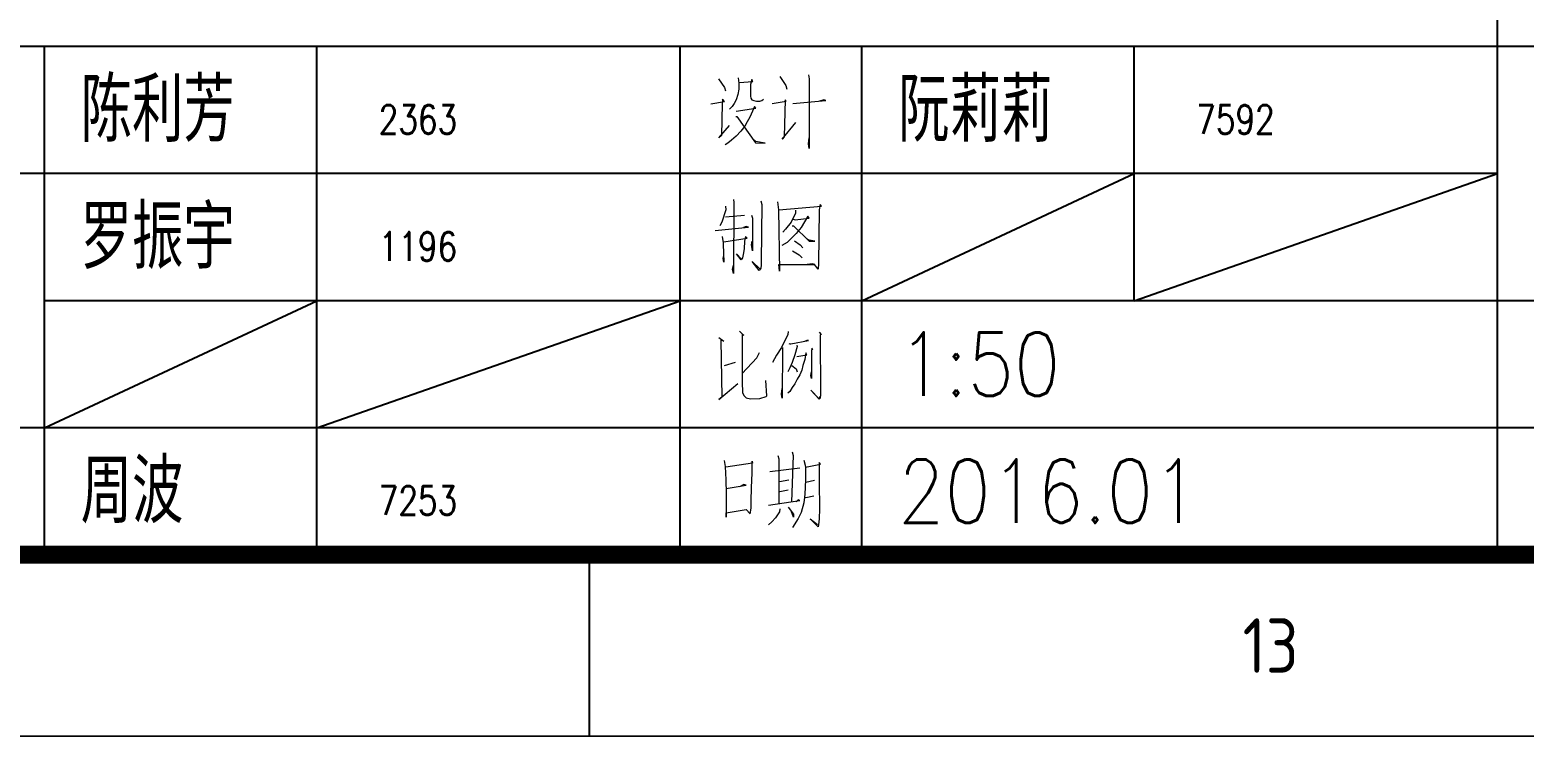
# Model space of a CAD drawing. Extents: x -93062 to 326984, y -142534 to 91021.
# Drawn here: x 183857 to 187969, y -67598 to -65650 of the extents above; entities that cross this region are included whole.
import ezdxf
from ezdxf.enums import TextEntityAlignment as Align

# ---------------------------------------------------------------- set-up
doc = ezdxf.new("R2010")
doc.units = 0
doc.header["$LTSCALE"] = 1000
doc.header["$MEASUREMENT"] = 0
doc.layers.get('0').update_dxf_attribs({"color": 8})
doc.styles.add('HZTXT', font='geditxt.shx', dxfattribs={"width": 0.8, "bigfont": 'hztxt1.shx'})
doc.styles.get("Standard").update_dxf_attribs({"font": 'gbenor.shx', "bigfont": 'gbcbig.shx'})
doc.styles.add('TK', font='GEDITXT.SHX', dxfattribs={"width": 0.85, "height": 3.5, "bigfont": 'DXT.SHX'})

# ---------------------------------------------------------------- blocks, each defined once
blk = doc.blocks.new('GEDI_WK_A11')
at = {"color": 3}
blk.add_line((900, 0), (900, 10), dxfattribs=at)
for points, const_width in [([(0, 0), (1050, 0), (1050, 594), (0, 594)], 0.1), ([(25, 10), (1040, 10), (1040, 584), (25, 584)], 1)]:
    blk.add_lwpolyline(points, close=True, dxfattribs=dict(at, const_width=const_width))
blk.add_text('13', height=3, dxfattribs=at).set_placement((937.5, 5), align=Align.MIDDLE)
blk = doc.blocks.new('GEDI_TQ_2012')
at = {"color": 2}
for p, q in [((-90, 0), (-90, 40)), ((0, 28), (-180, 28)), ((-170, 0), (-170, 28)), ((-155, 0), (-155, 28)), ((-135, 0), (-135, 28)), ((-125, 0), (-125, 28)), ((-110, 14), (-110, 28)), ((-90, 21), (-180, 21)), ((0, 14), (-170, 14)), ((0, 7), (-180, 7))]:
    blk.add_line(p, q, dxfattribs=at)
at = {"color": 7}
blk.add_line((0, 0), (-180, 0), dxfattribs=at)
at = {"color": 7, "lineweight": 0}
for points in [[(-129.521, 26.351), (-129.302, 26.022), (-129.192, 25.857), (-129.137, 25.661)], [(-127.937, 26.445), (-127.906, 26.218), (-127.906, 22.383), (-127.937, 22.642), (-127.906, 22.971)], [(-132.893, 26.218), (-132.556, 25.755), (-132.501, 25.559)], [(-131.811, 26.28), (-131.78, 25.99), (-131.78, 25.661), (-131.835, 25.363), (-131.921, 25.065), (-132.031, 24.869), (-132.14, 24.704), (-132.282, 24.547)], [(-131.748, 26.022), (-131.003, 26.084), (-131.058, 26.186), (-131.137, 25.92), (-131.137, 25.692), (-131.137, 25.496), (-131.137, 25.269), (-131.113, 25.167), (-131.058, 25.065), (-130.941, 25.033), (-130.807, 25.002), (-130.611, 25.002), (-130.501, 25.033), (-130.415, 25.104)], [(-133.309, 24.837), (-132.556, 24.971), (-132.674, 25.104), (-132.697, 24.837), (-132.729, 23.104), (-132.87, 22.971), (-132.282, 23.661)], [(-131.921, 24.445), (-130.831, 24.61), (-130.917, 24.704), (-131.027, 24.445), (-131.168, 24.116), (-131.309, 23.857), (-131.442, 23.622), (-131.67, 23.332), (-131.921, 23.065), (-132.172, 22.838), (-132.368, 22.673), (-132.532, 22.579)], [(-129.945, 24.869), (-129.16, 25.002), (-129.215, 25.065), (-129.27, 23.034), (-129.388, 22.9), (-128.635, 23.826)], [(-128.8, 24.869), (-126.988, 25.033), (-127.098, 25.065), (-127.325, 25.002)], [(-131.944, 24.147), (-131.889, 24.147), (-130.862, 22.704), (-130.329, 22.673), (-130.862, 22.775), (-131.003, 22.9)], [(-132.51, 19.209), (-132.487, 19.013), (-132.706, 18.323), (-132.824, 18.127)], [(-132.071, 19.57), (-132.04, 19.406), (-132.071, 15.5), (-132.126, 15.728), (-132.071, 15.963)], [(-130.566, 19.5), (-130.511, 19.304), (-130.534, 16.159), (-130.534, 15.963), (-130.566, 15.798), (-130.589, 15.728), (-130.652, 15.665), (-131.036, 16.159), (-130.589, 15.728)], [(-129.648, 19.437), (-129.593, 19.013), (-129.53, 15.634), (-129.562, 15.994), (-127.586, 15.994), (-127.727, 16.026), (-128.001, 15.994)], [(-129.562, 19.013), (-127.225, 19.209), (-127.303, 19.304), (-127.358, 19.013), (-127.39, 16.057), (-127.413, 15.728), (-127.609, 15.994)], [(-128.644, 18.982), (-128.644, 18.817), (-128.895, 18.323), (-129.201, 17.931), (-129.342, 17.767)], [(-133.075, 17.861), (-131.232, 18.057), (-131.264, 18.057), (-131.373, 18.096), (-131.515, 18.025)], [(-132.51, 18.621), (-131.46, 18.715)], [(-131.068, 18.715), (-131.013, 18.551), (-131.013, 16.747), (-131.068, 17.076), (-131.036, 17.273)], [(-128.785, 18.488), (-128.668, 18.457), (-127.892, 18.551), (-127.978, 18.653), (-128.339, 18.025), (-128.613, 17.696), (-128.864, 17.437), (-129.115, 17.21), (-129.397, 17.045)], [(-128.84, 18.127), (-128.754, 18.127), (-127.892, 17.273), (-127.586, 17.273), (-127.892, 17.335), (-128.033, 17.406)], [(-132.683, 17.539), (-132.628, 17.178), (-132.628, 17.108), (-132.597, 16.128), (-132.628, 16.324), (-132.597, 16.488)], [(-132.597, 17.241), (-131.318, 17.437), (-131.397, 17.539), (-131.46, 17.273), (-131.483, 16.849), (-131.538, 16.551), (-131.569, 16.355), (-131.648, 16.253), (-131.899, 16.582), (-131.624, 16.292)], [(-128.699, 17.304), (-128.393, 17.076), (-128.252, 16.912)], [(-128.809, 16.747), (-128.448, 16.52), (-128.284, 16.355)], [(-132.877, 11.964), (-132.594, 11.768), (-132.759, 11.831), (-132.704, 8.678), (-132.877, 8.553), (-131.818, 9.439)], [(-131.732, 12.325), (-131.504, 12.09), (-131.591, 12.16), (-131.591, 11.47), (-131.591, 10.78), (-131.591, 10.161), (-131.591, 9.698), (-131.591, 9.666), (-131.591, 9.533), (-131.567, 8.914), (-131.481, 8.749), (-131.371, 8.647), (-131.12, 8.584), (-130.618, 8.616), (-130.258, 8.718), (-130.226, 8.749), (-130.281, 9.596)], [(-129.055, 12.306), (-129.079, 12.142), (-129.416, 11.42), (-129.69, 10.989), (-129.918, 10.597)], [(-128.577, 11.546), (-128.553, 11.483), (-128.695, 11.02), (-128.828, 10.597), (-128.969, 10.299), (-129.079, 10.071)], [(-129.024, 11.648), (-128.969, 11.616), (-128.914, 11.616), (-127.942, 11.812), (-128.02, 11.812), (-128.161, 11.749)], [(-127.354, 12.267), (-127.244, 12.142), (-127.299, 12.11), (-127.267, 8.856), (-127.267, 8.824), (-127.299, 8.628), (-127.354, 8.566), (-127.801, 9.06), (-127.354, 8.597), (-127.299, 8.73)], [(-131.591, 9.996), (-130.783, 10.843), (-130.642, 11.141)], [(-129.361, 11.42), (-129.385, 8.628), (-129.416, 8.824), (-129.416, 8.856), (-129.385, 9.154)], [(-128.577, 10.926), (-128.02, 11.02), (-128.075, 11.122), (-128.138, 10.761), (-128.248, 10.432), (-128.302, 10.173), (-128.412, 9.907), (-128.553, 9.679), (-128.695, 9.42), (-128.828, 9.216), (-128.969, 8.989), (-129.079, 8.895)], [(-127.769, 11.381), (-127.714, 11.318), (-127.769, 11.287), (-127.769, 9.711), (-127.801, 9.875), (-127.769, 10.071)], [(-132.563, 10.419), (-131.951, 10.615)], [(-128.859, 10.432), (-128.608, 10.236), (-128.553, 10.071)], [(-132.575, 5.188), (-132.521, 4.858), (-132.489, 4.137), (-132.466, 3.384), (-132.466, 3.282), (-132.466, 2.757), (-132.466, 2.067), (-132.466, 2.302), (-131.376, 2.498), (-131.156, 2.263), (-131.101, 2.561), (-131.101, 2.953), (-131.07, 3.706), (-131.046, 4.498), (-131.046, 5.149), (-131.015, 5.055), (-132.489, 4.827)], [(-129.616, 5.478), (-129.561, 5.282), (-129.561, 2.827)], [(-128.839, 5.674), (-128.777, 5.478), (-128.863, 2.922)], [(-128.196, 5.219), (-128.11, 4.858), (-128.11, 4.137), (-128.142, 3.345), (-128.196, 2.859), (-128.338, 2.333), (-128.502, 2.004), (-128.808, 1.51)], [(-128.11, 4.827), (-127.279, 4.992), (-127.357, 5.086), (-127.357, 4.066), (-127.357, 4.004), (-127.334, 2.529), (-127.357, 1.973), (-127.389, 1.643), (-127.412, 1.541), (-127.836, 1.973), (-127.444, 1.675)], [(-130.063, 4.592), (-128.416, 4.788)], [(-129.53, 4.035), (-129.028, 4.137)], [(-132.466, 3.643), (-131.376, 3.839), (-131.493, 3.87), (-131.736, 3.745)], [(-129.506, 3.478), (-129.059, 3.58)], [(-128.087, 4.004), (-127.608, 4.106)], [(-130.141, 2.725), (-128.416, 2.984), (-128.502, 3.023), (-128.612, 2.922)], [(-129.506, 2.529), (-129.53, 2.365), (-129.757, 2.035), (-129.953, 1.808), (-130.141, 1.643)], [(-129.059, 2.624), (-128.753, 2.231), (-128.753, 2.067), (-128.863, 2.365)], [(-128.142, 3.149), (-128.087, 3.149), (-127.64, 3.251)]]:
    blk.add_lwpolyline(points, dxfattribs=at)
for s, p in [('334455', (-127.906, 24.95)), ('445566', (-132.466, 2.302))]:
    blk.add_text(s, height=0.0001).set_placement(p)
blk = doc.blocks.new('A$C024A6866')
for name, p in [('GEDI_WK_A11', (0, 0)), ('GEDI_TQ_2012', (1040, 10))]:
    blk.add_blockref(name, p)
at = {"style": 'TK', "width": 0.85}
for tag, height, p in [('PROJECTNAME', 4.75, (985, 44)), ('PHASE', 4, (1027, 44)), ('DRAWINGNAME', 4.75, (995, 31))]:
    blk.add_attdef(tag, text='', height=height, dxfattribs=at).set_placement(p, align=Align.MIDDLE_CENTER)
for tag, p, height in [('APPROVE', (872, 32.75), 3.5), ('DESIGN', (917, 32.75), 3.5), ('REVIEW1', (872, 25.75), 3.5), ('DRAW', (917, 25.75), 3.5), ('REVIEW2', (872, 18.75), 3.5), ('PROPORTION', (917, 18.75), 3.5), ('DRAWINGNUMBER', (967, 18.5), 4), ('CHECK', (872, 11.75), 3.5), ('DATE', (917, 11.75), 3.5), ('VERSION', (1033, 11.75), 3.5)]:
    blk.add_attdef(tag, p, '', height=height, dxfattribs=at)
blk = doc.blocks.new('A$C68430A22')
for p, q in [((-12500, 1400), (-11000, 2100)), ((-11000, 1400), (-9000, 2100)), ((-17000, 700), (-15500, 1400)), ((-15500, 700), (-13500, 1400))]:
    blk.add_line(p, q)
at = {"style": 'HZTXT', "width": 0.8}
for s, p in [('2363', (-15159.5, 2320)), ('7592', (-10659.5, 2320)), ('1196', (-15159.5, 1620)), ('7253', (-15159.5, 220))]:
    blk.add_text(s, height=157.5, dxfattribs=at).set_placement(p)
blk = doc.blocks.new('sgdsg')
ref = blk.add_blockref('A$C024A6866', (-52500, 0), dxfattribs=dict(xscale=50, yscale=50, zscale=50))
ref.add_attrib('DATE', '2016.01', (-6650, 587.5), dxfattribs={"height": 175, "style": 'TK', "width": 0.85})
ref.add_attrib('PROPORTION', '1:50', (-6650, 937.5), dxfattribs={"height": 175, "style": 'TK', "width": 0.85})
ref.add_attrib('DESIGN', '阮莉莉', (-6650, 1637.5), dxfattribs={"height": 175, "style": 'TK', "width": 0.85})
ref.add_attrib('CHECK', '周波', (-8900, 587.5), dxfattribs={"height": 175, "style": 'TK', "width": 0.85})
ref.add_attrib('REVIEW1', '罗振宇', (-8900, 1287.5), dxfattribs={"height": 175, "style": 'TK', "width": 0.85})
ref.add_attrib('APPROVE', '陈利芳', (-8900, 1637.5), dxfattribs={"height": 175, "style": 'TK', "width": 0.85})
at = {"xscale": 0.5, "yscale": 0.5, "zscale": 0.5}
blk.add_blockref('A$C68430A22', (-500, 500), dxfattribs=at)

msp = doc.modelspace()

# ---------------------------------------------------------------- block references
msp.add_blockref('sgdsg', (192896.5, -67596))

doc.saveas('drawing.dxf')
